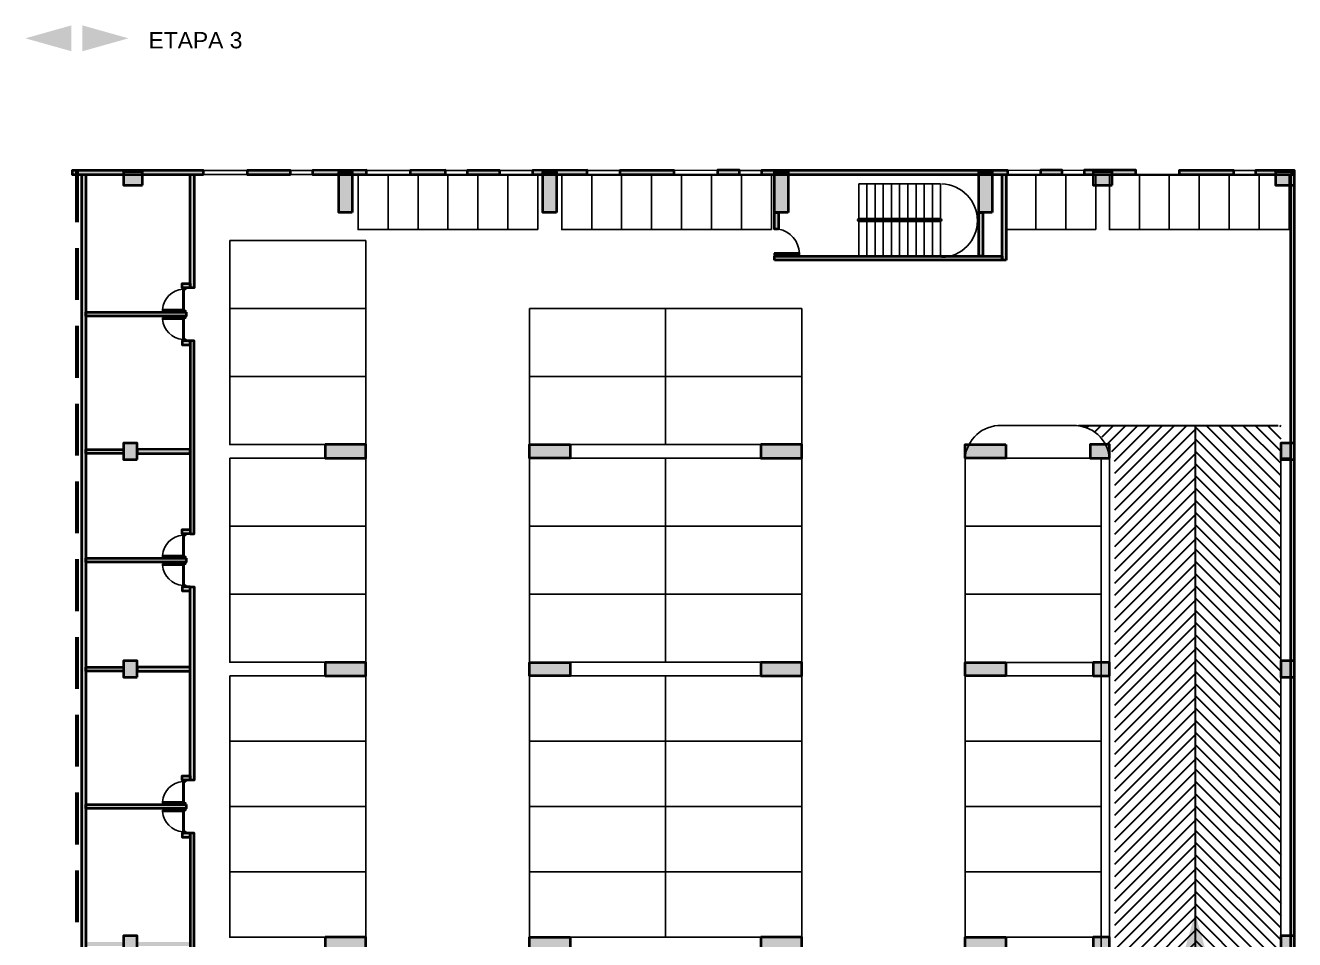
# Model space of a CAD drawing. Header units: millimetres. Extents: x -629 to 509, y -240 to 968.
# Drawn here: x 145.56 to 192.16, y 82.33 to 115.91 of the extents above; entities that cross this region are included whole.
import ezdxf

# ---------------------------------------------------------------- set-up
doc = ezdxf.new("R2010")
doc.units = ezdxf.units.MM
doc.linetypes.add('HIDDEN', pattern=[9.525, 6.35, -3.175])
for name, color, linetype in [('-parquead', 253, 'Continuous'), ('1amobla', 252, 'Continuous'), ('AREA PARQUEO', 253, 'Continuous'), ('HACHTCOLUMNA', 252, 'Continuous')]:
    doc.layers.add(name, color=color, linetype=linetype)
for name, color, linetype, lineweight in [('COTA', 251, 'Continuous', 25), ('Estructura', 250, 'Continuous', 40), ('Muro', 250, 'Continuous', 40), ('Piso', 253, 'Continuous', 30), ('TEXTOS', 250, 'Continuous', 20), ('Vidrio', 254, 'Continuous', 30)]:
    doc.layers.add(name, color=color, linetype=linetype, lineweight=lineweight)
doc.layers.add('DIM-25', color=7, linetype='Continuous', true_color=0xb5b5b5, plot=False)
for name, color, linetype, true_color in [('F-2', 7, 'Continuous', 0xc4c4c4), ('JCA_HATCH 254', 7, 'Continuous', 0xd1d1d1), ('MUEBLE', 7, 'Continuous', 0xcfcfcf)]:
    doc.layers.add(name, color=color, linetype=linetype, true_color=true_color)
doc.styles.get("Standard").update_dxf_attribs({"font": 'arial.ttf'})

# ---------------------------------------------------------------- blocks, each defined once
blk = doc.blocks.new('estructura etapa 3')
at = {"layer": 'HACHTCOLUMNA', "transparency": 33554687}
h = blk.add_hatch(color=256, dxfattribs=at)
h.paths.add_polyline_path([(-91.651, -6658.124), (-91.651, -6657.624), (-92.35, -6657.624), (-92.35, -6658.124)])
h.paths.add_polyline_path([(-49.354, -6658.124), (-49.354, -6657.624), (-50.055, -6657.624), (-50.055, -6658.124)])
h.paths.add_polyline_path([(-56.053, -6658.124), (-56.053, -6657.624), (-56.753, -6657.624), (-56.753, -6658.124)])
h.paths.add_polyline_path([(-76.45, -6659.124), (-76.95, -6659.124), (-76.95, -6657.624), (-76.45, -6657.624)])
h.paths.add_polyline_path([(-83.95, -6659.124), (-84.45, -6659.124), (-84.45, -6657.624), (-83.95, -6657.624)])
h.paths.add_polyline_path([(-60.452, -6659.124), (-60.952, -6659.124), (-60.952, -6657.624), (-60.452, -6657.624)])
h.paths.add_polyline_path([(-67.95, -6659.124), (-68.45, -6659.124), (-68.45, -6657.624), (-67.95, -6657.624)])
h.paths.add_polyline_path([(-91.85, -6668.199), (-91.851, -6667.599), (-92.35, -6667.599), (-92.349, -6668.199)])
h.paths.add_polyline_path([(-49.354, -6668.199), (-49.354, -6667.599), (-49.854, -6667.599), (-49.854, -6668.199)])
h.paths.add_polyline_path([(-56.154, -6668.149), (-56.154, -6667.649), (-56.854, -6667.649), (-56.854, -6668.149)])
h.paths.add_polyline_path([(-59.952, -6667.649), (-59.952, -6668.149), (-61.452, -6668.149), (-61.452, -6667.649)])
h.paths.add_polyline_path([(-75.95, -6667.649), (-75.95, -6668.149), (-77.45, -6668.149), (-77.45, -6667.649)])
h.paths.add_polyline_path([(-68.95, -6667.649), (-68.95, -6668.149), (-67.45, -6668.149), (-67.45, -6667.649)])
h.paths.add_polyline_path([(-84.95, -6667.649), (-84.95, -6668.149), (-83.45, -6668.149), (-83.45, -6667.649)])
h.paths.add_polyline_path([(-91.85, -6676.199), (-91.85, -6675.599), (-92.349, -6675.599), (-92.349, -6676.199)])
h.paths.add_polyline_path([(-49.354, -6676.199), (-49.354, -6675.599), (-49.854, -6675.599), (-49.854, -6676.199)])
h.paths.add_polyline_path([(-56.154, -6676.149), (-56.154, -6675.649), (-56.754, -6675.649), (-56.754, -6676.149)])
h.paths.add_polyline_path([(-59.952, -6675.649), (-59.952, -6676.149), (-61.452, -6676.149), (-61.452, -6675.649)])
h.paths.add_polyline_path([(-75.95, -6675.649), (-75.95, -6676.149), (-77.45, -6676.149), (-77.45, -6675.649)])
h.paths.add_polyline_path([(-68.95, -6675.649), (-68.95, -6676.149), (-67.45, -6676.149), (-67.45, -6675.649)])
h.paths.add_polyline_path([(-84.95, -6675.649), (-84.95, -6676.149), (-83.45, -6676.149), (-83.45, -6675.649)])
h.paths.add_polyline_path([(-91.847, -6686.299), (-91.851, -6685.699), (-92.35, -6685.699), (-92.346, -6686.299)])
h.paths.add_polyline_path([(-49.354, -6686.299), (-49.354, -6685.699), (-49.854, -6685.699), (-49.854, -6686.299)])
h.paths.add_polyline_path([(-56.154, -6686.249), (-56.154, -6685.749), (-56.754, -6685.749), (-56.754, -6686.249)])
h.paths.add_polyline_path([(-59.952, -6685.749), (-59.952, -6686.249), (-61.452, -6686.249), (-61.452, -6685.749)])
h.paths.add_polyline_path([(-75.95, -6685.749), (-75.95, -6686.249), (-77.45, -6686.249), (-77.45, -6685.749)])
h.paths.add_polyline_path([(-68.95, -6685.749), (-68.95, -6686.249), (-67.45, -6686.249), (-67.45, -6685.749)])
h.paths.add_polyline_path([(-84.95, -6685.749), (-84.95, -6686.249), (-83.45, -6686.249), (-83.45, -6685.749)])
h.paths.add_polyline_path([(-49.353, -6694.294), (-49.354, -6693.699), (-49.855, -6693.699), (-49.854, -6694.294)])
h.paths.add_polyline_path([(-56.054, -6694.249), (-56.054, -6693.749), (-56.753, -6693.749), (-56.753, -6694.249)])
h.paths.add_polyline_path([(-91.651, -6694.249), (-91.651, -6693.749), (-92.35, -6693.749), (-92.35, -6694.249)])
h.paths.add_polyline_path([(-59.952, -6693.749), (-59.952, -6694.249), (-61.452, -6694.249), (-61.452, -6693.749)])
h.paths.add_polyline_path([(-75.95, -6693.749), (-75.95, -6694.249), (-77.45, -6694.249), (-77.45, -6693.749)])
h.paths.add_polyline_path([(-68.95, -6693.749), (-68.95, -6694.249), (-67.45, -6694.249), (-67.45, -6693.749)])
h.paths.add_polyline_path([(-84.95, -6693.749), (-84.95, -6694.249), (-83.45, -6694.249), (-83.45, -6693.749)])
h.paths.add_polyline_path([(-49.359, -6703.974), (-49.359, -6703.374), (-49.859, -6703.374), (-49.859, -6703.974)])
h.paths.add_polyline_path([(-56.054, -6703.924), (-56.054, -6703.424), (-56.753, -6703.424), (-56.753, -6703.924)])
h.paths.add_polyline_path([(-67.95, -6704.924), (-67.95, -6703.424), (-68.45, -6703.424), (-68.45, -6704.924)])
h.paths.add_polyline_path([(-91.651, -6703.924), (-91.651, -6703.424), (-92.35, -6703.424), (-92.35, -6703.924)])
h.paths.add_polyline_path([(-61.847, -6703.424), (-60.347, -6703.424), (-60.347, -6703.924), (-61.847, -6703.924)])
h.paths.add_polyline_path([(-83.95, -6704.924), (-83.95, -6703.424), (-84.45, -6703.424), (-84.45, -6704.924)])
h.paths.add_polyline_path([(-76.45, -6704.924), (-76.45, -6703.424), (-76.95, -6703.424), (-76.95, -6704.924)])
h.paths.add_polyline_path([(-49.354, -6711.949), (-49.354, -6711.449), (-50.054, -6711.449), (-50.054, -6711.949)])
h.paths.add_polyline_path([(-55.954, -6711.949), (-55.954, -6711.449), (-56.654, -6711.449), (-56.654, -6711.949)])
h.paths.add_polyline_path([(-91.65, -6711.949), (-91.65, -6711.449), (-92.35, -6711.449), (-92.35, -6711.949)])
h.paths.add_polyline_path([(-60.952, -6711.949), (-60.952, -6709.549), (-60.452, -6709.549), (-60.452, -6711.949)])
h.paths.add_polyline_path([(-68.45, -6709.549), (-68.45, -6711.949), (-67.95, -6711.949), (-67.95, -6709.549)])
h.paths.add_polyline_path([(-76.95, -6709.549), (-76.95, -6711.949), (-76.45, -6711.949), (-76.45, -6709.549)])
h.paths.add_polyline_path([(-83.95, -6709.549), (-83.95, -6711.949), (-84.45, -6711.949), (-84.45, -6709.549)])
at = {"layer": 'Estructura', "transparency": 33554687}
for points in [[(-91.651, -6658.124), (-91.651, -6657.624), (-92.35, -6657.624), (-92.35, -6658.124)], [(-83.95, -6659.124), (-84.45, -6659.124), (-84.45, -6657.624), (-83.95, -6657.624)], [(-76.45, -6659.124), (-76.95, -6659.124), (-76.95, -6657.624), (-76.45, -6657.624)], [(-67.95, -6659.124), (-68.45, -6659.124), (-68.45, -6657.624), (-67.95, -6657.624)], [(-60.452, -6659.124), (-60.952, -6659.124), (-60.952, -6657.624), (-60.452, -6657.624)], [(-56.053, -6658.124), (-56.053, -6657.624), (-56.753, -6657.624), (-56.753, -6658.124)], [(-49.354, -6658.124), (-49.354, -6657.624), (-50.055, -6657.624), (-50.055, -6658.124)], [(-91.85, -6668.199), (-91.851, -6667.599), (-92.35, -6667.599), (-92.349, -6668.199)], [(-84.95, -6667.649), (-84.95, -6668.149), (-83.45, -6668.149), (-83.45, -6667.649)], [(-75.95, -6667.649), (-75.95, -6668.149), (-77.45, -6668.149), (-77.45, -6667.649)], [(-68.95, -6667.649), (-68.95, -6668.149), (-67.45, -6668.149), (-67.45, -6667.649)], [(-59.952, -6667.649), (-59.952, -6668.149), (-61.452, -6668.149), (-61.452, -6667.649)], [(-56.154, -6668.149), (-56.154, -6667.649), (-56.854, -6667.649), (-56.854, -6668.149)], [(-49.354, -6668.199), (-49.354, -6667.599), (-49.854, -6667.599), (-49.854, -6668.199)], [(-91.85, -6676.199), (-91.85, -6675.599), (-92.349, -6675.599), (-92.349, -6676.199)], [(-84.95, -6675.649), (-84.95, -6676.149), (-83.45, -6676.149), (-83.45, -6675.649)], [(-75.95, -6675.649), (-75.95, -6676.149), (-77.45, -6676.149), (-77.45, -6675.649)], [(-68.95, -6675.649), (-68.95, -6676.149), (-67.45, -6676.149), (-67.45, -6675.649)], [(-59.952, -6675.649), (-59.952, -6676.149), (-61.452, -6676.149), (-61.452, -6675.649)], [(-56.154, -6676.149), (-56.154, -6675.649), (-56.754, -6675.649), (-56.754, -6676.149)], [(-49.354, -6676.199), (-49.354, -6675.599), (-49.854, -6675.599), (-49.854, -6676.199)], [(-91.847, -6686.299), (-91.851, -6685.699), (-92.35, -6685.699), (-92.346, -6686.299)], [(-84.95, -6685.749), (-84.95, -6686.249), (-83.45, -6686.249), (-83.45, -6685.749)], [(-75.95, -6685.749), (-75.95, -6686.249), (-77.45, -6686.249), (-77.45, -6685.749)], [(-68.95, -6685.749), (-68.95, -6686.249), (-67.45, -6686.249), (-67.45, -6685.749)], [(-59.952, -6685.749), (-59.952, -6686.249), (-61.452, -6686.249), (-61.452, -6685.749)], [(-56.154, -6686.249), (-56.154, -6685.749), (-56.754, -6685.749), (-56.754, -6686.249)], [(-49.354, -6686.299), (-49.354, -6685.699), (-49.854, -6685.699), (-49.854, -6686.299)], [(-91.651, -6694.249), (-91.651, -6693.749), (-92.35, -6693.749), (-92.35, -6694.249)], [(-84.95, -6693.749), (-84.95, -6694.249), (-83.45, -6694.249), (-83.45, -6693.749)], [(-75.95, -6693.749), (-75.95, -6694.249), (-77.45, -6694.249), (-77.45, -6693.749)], [(-68.95, -6693.749), (-68.95, -6694.249), (-67.45, -6694.249), (-67.45, -6693.749)], [(-59.952, -6693.749), (-59.952, -6694.249), (-61.452, -6694.249), (-61.452, -6693.749)], [(-56.054, -6694.249), (-56.054, -6693.749), (-56.753, -6693.749), (-56.753, -6694.249)], [(-49.353, -6694.294), (-49.354, -6693.699), (-49.855, -6693.699), (-49.854, -6694.294)], [(-91.651, -6703.924), (-91.651, -6703.424), (-92.35, -6703.424), (-92.35, -6703.924)], [(-83.95, -6704.924), (-83.95, -6703.424), (-84.45, -6703.424), (-84.45, -6704.924)], [(-76.45, -6704.924), (-76.45, -6703.424), (-76.95, -6703.424), (-76.95, -6704.924)], [(-67.95, -6704.924), (-67.95, -6703.424), (-68.45, -6703.424), (-68.45, -6704.924)], [(-61.847, -6703.424), (-60.347, -6703.424), (-60.347, -6703.924), (-61.847, -6703.924)], [(-56.054, -6703.924), (-56.054, -6703.424), (-56.753, -6703.424), (-56.753, -6703.924)], [(-49.359, -6703.974), (-49.359, -6703.374), (-49.859, -6703.374), (-49.859, -6703.974)], [(-83.95, -6709.549), (-83.95, -6711.949), (-84.45, -6711.949), (-84.45, -6709.549)], [(-76.95, -6709.549), (-76.95, -6711.949), (-76.45, -6711.949), (-76.45, -6709.549)], [(-68.45, -6709.549), (-68.45, -6711.949), (-67.95, -6711.949), (-67.95, -6709.549)], [(-60.952, -6711.949), (-60.952, -6709.549), (-60.452, -6709.549), (-60.452, -6711.949)], [(-91.65, -6711.949), (-91.65, -6711.449), (-92.35, -6711.449), (-92.35, -6711.949)], [(-55.954, -6711.949), (-55.954, -6711.449), (-56.654, -6711.449), (-56.654, -6711.949)], [(-49.354, -6711.949), (-49.354, -6711.449), (-50.054, -6711.449), (-50.054, -6711.949)]]:
    blk.add_lwpolyline(points, close=True, dxfattribs=at)

msp = doc.modelspace()

# ---------------------------------------------------------------- hatches: boundary and pattern name
at = {"layer": 'JCA_HATCH 254'}
for points in [[(145.561, 115.438), (147.254, 114.962), (147.254, 115.914)], [(149.346, 115.438), (147.654, 114.962), (147.654, 115.914)], [(188.509, 83.306), (188.985, 81.614), (188.034, 81.614)]]:
    msp.add_hatch(color=256, dxfattribs=at).paths.add_polyline_path(points)
at = {"layer": 'JCA_HATCH 254', "linetype": 'Continuous', "ltscale": 0.3, "transparency": 33554687}
h = msp.add_hatch(color=256, dxfattribs=at)
h.dxf.hatch_style = 1
h.paths.add_polyline_path([(152.104, 110.588), (147.279, 110.588), (147.279, 110.438), (149.164, 110.438), (149.164, 110.538), (149.863, 110.538), (149.863, 110.438), (151.614, 110.438), (151.614, 110.438), (151.764, 110.438), (152.104, 110.438)])
h.paths.add_polyline_path([(151.764, 110.438), (151.614, 110.438), (151.614, 106.276), (151.764, 106.276)])
h.paths.add_polyline_path([(147.779, 110.438), (147.629, 110.438), (147.629, 73.914), (147.779, 73.914)])
h.paths.add_polyline_path([(151.464, 105.376), (147.779, 105.376), (147.779, 105.226), (151.464, 105.226)])
h.paths.add_polyline_path([(151.614, 106.426), (151.314, 106.426), (151.314, 106.276), (151.614, 106.276)])
h.paths.add_polyline_path([(151.614, 104.326), (151.314, 104.326), (151.314, 104.176), (151.614, 104.176)])
h.paths.add_polyline_path([(151.764, 104.326), (151.614, 104.326), (151.614, 104.176), (151.614, 97.239), (151.764, 97.239)])
h.paths.add_polyline_path([(151.614, 100.339), (149.663, 100.338), (149.663, 100.188), (151.614, 100.188)])
h.paths.add_polyline_path([(149.164, 100.338), (147.779, 100.338), (147.779, 100.188), (149.164, 100.188)])
h.paths.add_polyline_path([(151.614, 97.389), (151.314, 97.389), (151.314, 97.239), (151.614, 97.239)])
h.paths.add_polyline_path([(151.464, 96.339), (147.779, 96.339), (147.779, 96.189), (151.464, 96.189)])
h.paths.add_polyline_path([(151.614, 95.289), (151.314, 95.289), (151.314, 95.139), (151.614, 95.139)])
h.paths.add_polyline_path([(151.764, 95.289), (151.614, 95.289), (151.614, 95.139), (151.614, 88.189), (151.764, 88.189)])
h.paths.add_polyline_path([(149.166, 92.339), (147.779, 92.339), (147.779, 92.189), (149.166, 92.189)])
h.paths.add_polyline_path([(149.664, 92.339), (149.664, 92.189), (151.614, 92.188), (151.614, 92.339)])
h.paths.add_polyline_path([(151.464, 87.289), (147.779, 87.289), (147.779, 87.139), (151.464, 87.139)])
h.paths.add_polyline_path([(151.614, 88.339), (151.314, 88.339), (151.314, 88.189), (151.614, 88.189)])
h.paths.add_polyline_path([(151.614, 86.239), (151.314, 86.239), (151.314, 86.088), (151.614, 86.088)])
h.paths.add_polyline_path([(151.764, 86.239), (151.614, 86.239), (151.614, 86.088), (151.614, 79.051), (151.764, 79.051)])
h.paths.add_polyline_path([(151.614, 82.239), (149.663, 82.239), (149.663, 82.089), (151.614, 82.088)])
h.paths.add_polyline_path([(149.166, 82.239), (147.779, 82.239), (147.779, 82.088), (149.166, 82.089)])
h.paths.add_polyline_path([(151.464, 78.151), (147.779, 78.151), (147.779, 78.001), (151.464, 78.001)])
h.paths.add_polyline_path([(151.614, 79.201), (151.314, 79.201), (151.314, 79.051), (151.614, 79.051)])
h.paths.add_polyline_path([(151.614, 77.101), (151.314, 77.101), (151.314, 76.951), (151.614, 76.951)])
h.paths.add_polyline_path([(151.764, 77.101), (151.614, 77.101), (151.614, 73.914), (151.764, 73.914)])
h.paths.add_polyline_path([(149.164, 74.064), (147.779, 74.064), (147.779, 73.914), (149.164, 73.914)])
h.paths.add_polyline_path([(151.614, 74.064), (149.863, 74.064), (149.863, 73.914), (151.614, 73.914)])
h.paths.add_polyline_path([(149.713, 67.588), (147.512, 67.588), (147.512, 67.438), (147.629, 67.438), (147.629, 67.438), (147.779, 67.438), (149.713, 67.438)])
h.paths.add_polyline_path([(147.779, 67.438), (147.629, 67.438), (147.629, 56.344), (147.779, 56.344)])
h.paths.add_polyline_path([(149.563, 59.667), (147.779, 59.667), (147.779, 59.517), (149.563, 59.517)])
h.paths.add_polyline_path([(149.713, 60.718), (149.413, 60.718), (149.413, 60.567), (149.713, 60.567), (149.713, 60.567)])
h.paths.add_polyline_path([(149.863, 64.239), (149.713, 64.239), (149.713, 60.567), (149.863, 60.567)])
h.paths.add_polyline_path([(149.863, 67.588), (149.713, 67.588), (149.713, 64.739), (149.863, 64.739)])
h.paths.add_polyline_path([(149.713, 58.617), (149.413, 58.617), (149.413, 58.467), (149.713, 58.467)])
h.paths.add_polyline_path([(149.863, 58.617), (149.713, 58.617), (149.713, 56.714), (149.863, 56.714), (149.863, 58.54)])
h = msp.add_hatch(color=256, dxfattribs=at)
h.dxf.hatch_style = 1
h.paths.add_polyline_path([(155.3, 110.438), (155.3, 110.588), (153.704, 110.588), (153.704, 110.438)])
h.paths.add_polyline_path([(158.084, 110.439), (158.084, 110.589), (156.1, 110.588), (156.1, 110.438)])
h.paths.add_polyline_path([(160.981, 110.439), (160.981, 110.589), (159.684, 110.588), (159.684, 110.438)])
h.paths.add_polyline_path([(162.983, 110.438), (162.983, 110.588), (161.781, 110.588), (161.781, 110.438)])
h.paths.add_polyline_path([(171.782, 110.439), (171.782, 110.589), (170.978, 110.589), (170.978, 110.439)])
h = msp.add_hatch(color=256, dxfattribs=at)
h.dxf.hatch_style = 1
h.paths.add_polyline_path([(191.459, 110.538), (192.159, 110.538), (192.159, 110.588), (190.726, 110.588), (190.726, 110.438), (191.459, 110.438)])
h.paths.add_polyline_path([(189.926, 110.588), (187.927, 110.588), (187.927, 110.438), (189.926, 110.438)])
h.paths.add_polyline_path([(183.631, 110.589), (182.829, 110.589), (182.829, 110.439), (183.631, 110.439), (183.631, 110.589), (183.631, 110.589), (183.631, 110.439), (184.431, 110.439), (184.431, 110.589), (183.631, 110.589), (183.631, 110.439), (183.631, 110.439)])
h.paths.add_polyline_path([(181.629, 110.588), (172.582, 110.588), (172.582, 110.438), (181.629, 110.438)])
h.paths.add_polyline_path([(169.378, 110.587), (167.381, 110.588), (167.381, 110.438), (169.378, 110.437)])
h.paths.add_polyline_path([(166.181, 110.589), (164.183, 110.588), (164.183, 110.438), (166.181, 110.439)])
h.paths.add_polyline_path([(186.328, 110.438), (186.328, 110.588), (183.631, 110.589), (183.631, 110.439)])
at = {"layer": 'JCA_HATCH 254'}
h = msp.add_hatch(color=256, dxfattribs=at)
h.paths.add_polyline_path([(181.574, 107.284), (181.424, 107.284), (181.424, 110.438), (181.574, 110.438)])
h.paths.add_polyline_path([(173.064, 107.284), (173.064, 107.434), (181.424, 107.434), (181.424, 107.284)])
h.paths.add_polyline_path([(180.712, 107.434), (180.562, 107.434), (180.562, 109.038), (180.712, 109.038)])
h.paths.add_polyline_path([(173.214, 108.43), (173.064, 108.43), (173.064, 109.038), (173.214, 109.038)])
edge = h.paths.add_edge_path()
edge.add_line((180.562, 110.088), (180.562, 110.238))
edge.add_line((180.562, 110.238), (180.562, 110.088))
at = {"layer": 'JCA_HATCH 254', "linetype": 'Continuous', "ltscale": 0.3, "transparency": 33554687}
h = msp.add_hatch(color=256, dxfattribs=at)
h.dxf.hatch_style = 1
h.paths.add_polyline_path([(192.16, 110.438), (192.01, 110.438), (192.01, 56.714), (192.16, 56.714)])
at = {"layer": 'Piso'}
h = msp.add_hatch(dxfattribs=at)
h.set_pattern_fill('ANSI31', color=256, scale=0.1, angle=-41.916, style=0)
h.set_pattern_definition([(45, (186.8983, 78.35476), (-0.2245064, 0.2245064), [])])
h.paths.add_polyline_path([(188.509, 101.214), (188.509, 73.913), (185.559, 73.913), (185.559, 99.863), (185.42, 100.354), (185.128, 100.771), (184.715, 101.068), (184.226, 101.214)])
h = msp.add_hatch(dxfattribs=at)
h.set_pattern_fill('ANSI31', color=256, scale=0.1, angle=-41.916, style=0)
h.set_pattern_definition([(135, (190.22064, 78.35476), (0.2245064, 0.2245064), [])])
h.paths.add_polyline_path([(188.509, 101.214), (188.509, 73.913), (191.669, 73.913), (191.65, 101.214)])

# ---------------------------------------------------------------- linework, layer by layer
at = {"layer": '-parquead', "transparency": 33554687}
for p, q in [((185.36, 110.413), (191.959, 110.413)), ((174.064, 105.514), (164.064, 105.514)), ((174.064, 105.514), (174.064, 100.514)), ((174.064, 100.014), (174.064, 92.514)), ((174.064, 95.014), (164.064, 95.014)), ((153.064, 92.014), (153.064, 84.814)), ((169.064, 92.014), (169.064, 84.814)), ((169.065, 92.014), (169.065, 84.814)), ((174.064, 89.614), (164.065, 89.614))]:
    msp.add_line(p, q, dxfattribs=at)
at = {"layer": '-parquead'}
for points in [[(152.104, 110.588), (153.704, 110.588), (153.704, 110.438), (152.104, 110.44)], [(155.3, 110.588), (156.1, 110.588), (156.1, 110.438), (155.3, 110.439)], [(158.084, 110.588), (159.684, 110.588), (159.684, 110.438), (158.084, 110.439)], [(160.981, 110.588), (161.781, 110.588), (161.781, 110.438), (160.981, 110.439)], [(162.983, 110.587), (164.183, 110.588), (164.183, 110.438), (162.983, 110.439)], [(166.181, 110.588), (167.381, 110.588), (167.381, 110.438), (166.181, 110.439)], [(169.378, 110.587), (170.978, 110.589), (170.978, 110.439), (169.378, 110.439)], [(171.782, 110.588), (172.582, 110.588), (172.582, 110.438), (171.782, 110.439)], [(181.629, 110.588), (182.829, 110.589), (182.829, 110.439), (181.629, 110.439)]]:
    msp.add_lwpolyline(points, close=True, dxfattribs=at)
for points in [[(187.927, 110.588), (187.927, 110.438), (183.631, 110.439), (183.631, 110.589), (186.328, 110.588)], [(189.926, 110.588), (190.726, 110.588), (190.726, 110.438), (189.926, 110.438)], [(164.375, 108.413), (157.776, 108.413), (157.776, 110.413)], [(158.876, 110.413), (158.876, 108.413)], [(159.976, 108.413), (159.976, 110.413)], [(161.076, 110.413), (161.076, 108.413)], [(162.176, 108.413), (162.176, 110.413)], [(164.375, 108.413), (164.375, 110.413)], [(172.952, 108.413), (165.253, 108.413), (165.253, 110.413)], [(167.453, 108.413), (167.453, 110.413)], [(168.553, 110.413), (168.553, 108.413)], [(169.653, 108.413), (169.653, 110.413)], [(172.952, 108.413), (172.952, 110.413)], [(184.86, 110.413), (181.561, 110.413), (181.561, 108.413), (184.86, 108.413)], [(183.761, 108.413), (183.761, 110.413)], [(184.86, 110.413), (184.86, 108.413)], [(191.959, 108.413), (185.36, 108.413), (185.36, 110.413)], [(187.56, 108.413), (187.56, 110.413)], [(188.66, 110.413), (188.66, 108.413)], [(189.76, 108.413), (189.76, 110.413)], [(191.959, 108.413), (191.959, 110.413)], [(158.065, 108.014), (158.065, 100.514), (153.065, 100.514), (153.065, 108.014)], [(158.065, 105.514), (153.065, 105.514)], [(164.064, 105.514), (164.064, 100.514), (174.064, 100.514)], [(169.064, 100.514), (169.064, 105.514)], [(158.065, 103.014), (153.065, 103.014)], [(164.064, 103.014), (174.064, 103.014)], [(158.065, 100.014), (158.065, 92.514), (153.065, 92.514), (153.065, 100.014)], [(158.065, 100.014), (153.065, 100.014)], [(164.064, 100.014), (164.064, 92.514), (174.064, 92.514)], [(164.064, 100.014), (174.064, 100.014)], [(169.064, 92.514), (169.064, 100.014)], [(158.065, 97.514), (153.065, 97.514)], [(164.064, 97.514), (174.064, 97.514)], [(158.064, 92.014), (153.064, 92.014)], [(164.065, 92.014), (174.064, 92.014)], [(174.064, 84.814), (174.064, 92.014)], [(153.064, 89.614), (158.064, 89.614)], [(158.064, 87.214), (153.064, 87.214)], [(164.065, 87.214), (174.064, 87.214)], [(158.064, 84.814), (158.064, 82.414), (153.064, 82.414), (153.064, 84.814)], [(169.064, 82.414), (169.064, 84.814)], [(169.065, 82.414), (169.065, 84.814)]]:
    msp.add_lwpolyline(points, dxfattribs=at)
at = {"layer": '-parquead', "transparency": 33554687}
for points in [[(157.776, 110.413), (164.375, 110.413)], [(163.275, 110.413), (163.275, 108.413)], [(165.253, 110.413), (172.952, 110.413)], [(166.353, 110.413), (166.353, 108.413)], [(170.752, 110.413), (170.752, 108.413)], [(171.852, 110.413), (171.852, 108.413)], [(182.661, 110.413), (182.661, 108.413)], [(186.46, 110.413), (186.46, 108.413)], [(190.859, 110.413), (190.859, 108.413)], [(153.065, 108.014), (158.065, 108.014)], [(153.065, 95.014), (158.065, 95.014)], [(153.064, 84.814), (158.064, 84.814), (158.064, 92.014)], [(164.065, 84.814), (164.065, 92.014)], [(174.064, 84.814), (164.065, 84.814), (164.065, 82.414), (174.064, 82.414)], [(174.064, 84.814), (174.064, 82.414)]]:
    msp.add_lwpolyline(points, dxfattribs=at)
at = {"layer": '1amobla', "linetype": 'HIDDEN', "lineweight": 60, "ltscale": 0.3}
msp.add_line((147.453, 110.588), (147.454, 56.154), dxfattribs=at)
at = {"layer": '1amobla', "linetype": 'Continuous', "ltscale": 0.3}
for p, q in [((176.16, 110.088), (176.16, 108.814)), ((179.16, 110.088), (176.16, 110.088)), ((176.46, 110.088), (176.46, 108.814)), ((176.76, 108.814), (176.76, 110.088)), ((177.06, 108.814), (177.06, 110.088)), ((177.36, 108.814), (177.36, 110.088)), ((177.66, 110.088), (177.66, 108.814)), ((177.96, 108.814), (177.96, 110.088)), ((178.26, 108.814), (178.26, 110.088)), ((178.56, 108.814), (178.56, 110.088)), ((178.86, 110.088), (178.86, 108.814)), ((179.16, 110.088), (179.16, 108.814)), ((176.16, 108.814), (179.16, 108.814)), ((176.16, 108.764), (179.16, 108.764)), ((176.16, 108.714), (176.16, 107.434)), ((176.16, 108.714), (179.16, 108.714)), ((176.46, 108.714), (176.46, 107.434)), ((176.76, 107.434), (176.76, 108.714)), ((177.06, 107.434), (177.06, 108.714)), ((177.36, 107.434), (177.36, 108.714)), ((177.66, 108.714), (177.66, 107.434)), ((177.96, 107.434), (177.96, 108.714)), ((178.26, 107.434), (178.26, 108.714)), ((178.56, 107.434), (178.56, 108.714)), ((178.86, 108.714), (178.86, 107.434)), ((179.16, 108.714), (179.16, 107.434))]:
    msp.add_line(p, q, dxfattribs=at)
at = {"layer": '1amobla', "color": 7, "linetype": 'Continuous', "ltscale": 0.3, "true_color": 0xffffff}
msp.add_arc((179.163, 108.739), 1.351, 271.9764, 88.0236, dxfattribs=at)
at = {"layer": '1amobla', "linetype": 'Continuous', "ltscale": 0.3}
for centre, start, end in [((176.16, 108.764), 90, 270), ((179.16, 108.764), 270, 90)]:
    msp.add_arc(centre, 0.05, start, end, dxfattribs=at)
at = {"layer": 'AREA PARQUEO'}
msp.add_line((181.395, 101.214), (184.063, 101.214), dxfattribs=at)
at = {"layer": 'AREA PARQUEO', "color": 2}
msp.add_line((185.062, 82.565), (185.062, 99.713), dxfattribs=at)
at = {"layer": 'AREA PARQUEO'}
for points in [[(180.062, 97.511), (180.062, 100.013), (185.062, 100.013), (185.062, 97.511)], [(185.359, 100.013), (185.062, 100.013), (185.062, 74.413), (185.359, 74.413)], [(192.01, 100.013), (191.659, 100.013), (191.659, 74.413), (192.01, 74.413)], [(180.062, 97.511), (180.062, 95.016), (185.062, 95.016), (185.062, 97.511)], [(180.062, 95.016), (180.062, 92.513), (185.062, 92.513), (185.062, 95.016)], [(185.062, 89.613), (185.062, 92.013), (180.062, 92.013), (180.062, 89.613)], [(185.062, 89.613), (185.062, 87.213), (180.062, 87.213), (180.062, 89.613)], [(185.062, 84.813), (185.062, 87.213), (180.062, 87.213), (180.062, 84.813)], [(185.062, 84.813), (185.062, 82.413), (180.062, 82.413), (180.062, 84.813)]]:
    msp.add_lwpolyline(points, close=True, dxfattribs=at)
for centre, start, end in [((181.359, 99.914), 88.3967, 175.5945), ((184.063, 99.914), 4.4055, 91.6033)]:
    msp.add_arc(centre, 1.301, start, end, dxfattribs=at)
at = {"layer": 'COTA'}
msp.add_arc((173.038, 107.504), 0.943, 2.113, 79.2257, dxfattribs=at)
at = {"layer": 'DIM-25'}
for centre, start, end in [((151.403, 105.415), 94.4578, 175.5956), ((151.403, 105.187), 184.4044, 265.5422), ((151.403, 96.378), 94.4578, 175.5956), ((151.403, 96.15), 184.4044, 265.5422), ((151.403, 87.328), 94.4578, 175.5956), ((151.403, 87.1), 184.4044, 265.5422)]:
    msp.add_arc(centre, 0.813, start, end, dxfattribs=at)
at = {"layer": 'F-2'}
for points in [[(151.39, 106.225), (151.39, 106.213), (151.452, 106.213), (151.452, 106.263), (151.339, 106.263), (151.339, 106.225)], [(151.352, 106.276), (151.352, 106.263), (151.439, 106.263), (151.439, 106.276)], [(151.339, 105.427), (151.339, 106.225), (151.39, 106.225), (151.39, 105.427)], [(151.39, 105.439), (151.452, 105.439), (151.452, 105.389), (151.339, 105.389), (151.339, 105.427), (151.39, 105.427), (151.39, 105.439)], [(151.352, 105.376), (151.352, 105.389), (151.439, 105.389), (151.439, 105.376)], [(151.39, 105.175), (151.39, 105.163), (151.452, 105.163), (151.452, 105.213), (151.339, 105.213), (151.339, 105.175)], [(151.352, 105.226), (151.352, 105.213), (151.439, 105.213), (151.439, 105.226)], [(151.39, 104.377), (151.39, 104.389), (151.452, 104.389), (151.452, 104.339), (151.339, 104.339), (151.339, 104.377)], [(151.352, 104.326), (151.352, 104.339), (151.439, 104.339), (151.439, 104.326)], [(151.39, 97.188), (151.39, 97.175), (151.452, 97.175), (151.452, 97.226), (151.339, 97.226), (151.339, 97.188)], [(151.352, 97.239), (151.352, 97.226), (151.439, 97.226), (151.439, 97.239)], [(151.39, 96.389), (151.39, 96.402), (151.452, 96.402), (151.452, 96.351), (151.339, 96.351), (151.339, 96.389)], [(151.39, 96.125), (151.452, 96.125), (151.452, 96.176), (151.339, 96.176), (151.339, 96.138), (151.39, 96.138), (151.39, 96.125)], [(151.339, 96.138), (151.339, 95.339), (151.39, 95.339), (151.39, 96.138)], [(151.352, 96.339), (151.352, 96.351), (151.439, 96.351), (151.439, 96.339)], [(151.352, 96.189), (151.352, 96.176), (151.439, 96.176), (151.439, 96.189)], [(151.39, 95.339), (151.39, 95.352), (151.452, 95.352), (151.452, 95.301), (151.339, 95.301), (151.339, 95.339)], [(151.352, 95.289), (151.352, 95.301), (151.439, 95.301), (151.439, 95.289)], [(151.39, 88.138), (151.39, 88.125), (151.452, 88.125), (151.452, 88.176), (151.339, 88.176), (151.339, 88.138)], [(151.339, 87.339), (151.339, 88.138), (151.39, 88.138), (151.39, 87.339)], [(151.352, 88.189), (151.352, 88.176), (151.439, 88.176), (151.439, 88.189)], [(151.39, 87.352), (151.452, 87.352), (151.452, 87.301), (151.339, 87.301), (151.339, 87.339), (151.39, 87.339), (151.39, 87.352)], [(151.352, 87.289), (151.352, 87.301), (151.439, 87.301), (151.439, 87.289)], [(151.39, 87.075), (151.452, 87.075), (151.452, 87.126), (151.339, 87.126), (151.339, 87.088), (151.39, 87.088), (151.39, 87.075)], [(151.339, 87.088), (151.339, 86.289), (151.39, 86.289), (151.39, 87.088)], [(151.352, 87.139), (151.352, 87.126), (151.439, 87.126), (151.439, 87.139)], [(151.39, 86.289), (151.39, 86.302), (151.452, 86.302), (151.452, 86.251), (151.339, 86.251), (151.339, 86.289)], [(151.352, 86.239), (151.352, 86.251), (151.439, 86.251), (151.439, 86.239)]]:
    msp.add_lwpolyline(points, dxfattribs=at)
for points in [[(151.39, 105.175), (151.339, 105.175), (151.339, 104.377), (151.39, 104.377)], [(151.39, 96.389), (151.339, 96.389), (151.339, 97.188), (151.39, 97.188)]]:
    msp.add_lwpolyline(points, close=True, dxfattribs=at)
at = {"layer": 'MUEBLE', "linetype": 'HIDDEN'}
for points in [[(151.339, 105.477), (151.339, 105.427), (150.592, 105.427), (150.592, 105.477)], [(151.339, 105.125), (151.339, 105.175), (150.592, 105.175), (150.592, 105.125)], [(151.339, 96.44), (151.339, 96.389), (150.592, 96.389), (150.592, 96.44)], [(151.339, 96.087), (151.339, 96.138), (150.592, 96.138), (150.592, 96.087)], [(151.339, 87.39), (151.339, 87.339), (150.592, 87.339), (150.592, 87.39)], [(151.339, 87.037), (151.339, 87.088), (150.592, 87.088), (150.592, 87.037)]]:
    msp.add_lwpolyline(points, close=True, dxfattribs=at)
at = {"layer": 'Muro'}
for points in [[(152.104, 110.438), (152.104, 110.588), (147.279, 110.588), (147.279, 110.438)], [(155.3, 110.438), (155.3, 110.588), (153.704, 110.588), (153.704, 110.438)], [(158.084, 110.439), (158.084, 110.589), (156.1, 110.588), (156.1, 110.438)], [(160.981, 110.439), (160.981, 110.589), (159.684, 110.588), (159.684, 110.438)], [(162.983, 110.438), (162.983, 110.588), (161.781, 110.588), (161.781, 110.438)], [(166.181, 110.439), (166.181, 110.589), (164.183, 110.588), (164.183, 110.438)], [(169.378, 110.437), (169.378, 110.587), (167.381, 110.588), (167.381, 110.438)], [(171.782, 110.439), (171.782, 110.589), (170.978, 110.589), (170.978, 110.439)], [(181.629, 110.438), (181.629, 110.588), (172.582, 110.588), (172.582, 110.438)], [(183.631, 110.439), (183.631, 110.589), (182.829, 110.589), (182.829, 110.439)], [(186.328, 110.439), (186.328, 110.589), (184.431, 110.589), (184.431, 110.439)], [(189.926, 110.438), (189.926, 110.588), (187.927, 110.588), (187.927, 110.438)], [(192.159, 110.438), (192.159, 110.588), (190.726, 110.588), (190.726, 110.438)], [(147.629, 110.438), (147.779, 110.438), (147.779, 73.914), (147.629, 73.914)], [(151.614, 110.438), (151.764, 110.438), (151.764, 106.276), (151.614, 106.276)], [(181.574, 107.284), (181.424, 107.284), (181.424, 110.438), (181.574, 110.438)], [(192.16, 110.438), (192.01, 110.438), (192.01, 56.714), (192.16, 56.714)], [(173.214, 108.43), (173.064, 108.43), (173.064, 109.038), (173.214, 109.038)], [(180.712, 107.434), (180.562, 107.434), (180.562, 109.038), (180.712, 109.038)], [(173.064, 107.284), (173.064, 107.434), (181.424, 107.434), (181.424, 107.284)], [(151.614, 106.426), (151.614, 106.276), (151.314, 106.276), (151.314, 106.426)], [(151.464, 105.376), (151.464, 105.226), (147.779, 105.226), (147.779, 105.376)], [(151.614, 104.176), (151.614, 104.326), (151.314, 104.326), (151.314, 104.176)], [(151.614, 97.239), (151.764, 97.239), (151.764, 104.326), (151.614, 104.326)], [(149.167, 100.338), (149.167, 100.188), (147.779, 100.188), (147.779, 100.338)], [(149.663, 100.338), (149.663, 100.188), (151.614, 100.188), (151.614, 100.339)], [(151.614, 97.389), (151.614, 97.239), (151.314, 97.239), (151.314, 97.389)], [(151.464, 96.339), (151.464, 96.189), (147.779, 96.189), (147.779, 96.339)], [(151.614, 95.139), (151.614, 95.289), (151.314, 95.289), (151.314, 95.139)], [(151.614, 95.289), (151.764, 95.289), (151.764, 88.189), (151.614, 88.189)], [(149.166, 92.339), (149.166, 92.189), (147.779, 92.189), (147.779, 92.339)], [(149.663, 92.339), (149.663, 92.189), (151.614, 92.188), (151.614, 92.339)], [(151.614, 88.339), (151.614, 88.189), (151.314, 88.189), (151.314, 88.339)], [(151.464, 87.289), (151.464, 87.139), (147.779, 87.139), (147.779, 87.289)], [(151.614, 86.088), (151.614, 86.239), (151.314, 86.239), (151.314, 86.088)], [(151.614, 79.051), (151.764, 79.051), (151.764, 86.239), (151.614, 86.239)]]:
    msp.add_lwpolyline(points, close=True, dxfattribs=at)
at = {"layer": 'Muro', "elevation": -201.258}
for points in [[(173.214, 108.43), (173.064, 108.43), (173.064, 109.038), (173.214, 109.038)], [(180.712, 107.434), (180.562, 107.434), (180.562, 109.038), (180.712, 109.038)], [(173.064, 107.284), (173.064, 107.434), (181.424, 107.434), (181.424, 107.284)]]:
    msp.add_lwpolyline(points, close=True, dxfattribs=at)
at = {"layer": 'Piso'}
for p, q in [((184.226, 101.214), (191.559, 101.214)), ((188.509, 101.214), (188.509, 73.913))]:
    msp.add_line(p, q, dxfattribs=at)
at = {"layer": 'Vidrio'}
msp.add_lwpolyline([(173.048, 107.539), (173.048, 107.489), (173.98, 107.489), (173.98, 107.539)], close=True, dxfattribs=at)

# ---------------------------------------------------------------- block references
msp.add_blockref('estructura etapa 3', (241.514, 6768.162), dxfattribs=at)

# ---------------------------------------------------------------- texts
at = {"layer": 'TEXTOS'}
msp.add_text('ETAPA 3', height=0.6, rotation=0.0669, dxfattribs=at).set_placement((150.083, 115.067))

doc.saveas('drawing.dxf')
